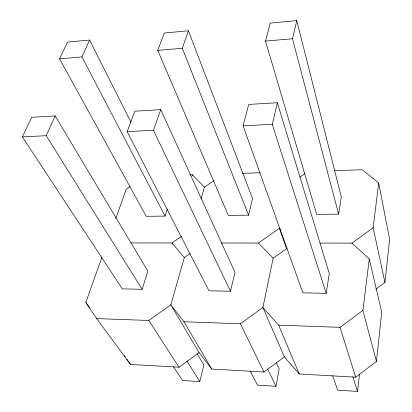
<?xml version="1.0" encoding="UTF-8"?>
<svg xmlns="http://www.w3.org/2000/svg" width="412" height="412" viewBox="0 0 412 412"><rect width="100%" height="100%" fill="white"/><g stroke="black" fill="none" stroke-linecap="round" stroke-linejoin="round"><path stroke-width="0.62" d="M287.133 248.23L273.141 258.195L262.897 307.517L284.419 356.874L299.246 373.993L355.695 377.181L376.429 361.432L381.733 312.327L369.286 258.901L351.941 243.111L319.964 243.08M375.785 289.245L384.957 282.452L389.628 239.243L378.69 183.005L362.277 169.765L334.25 170.594M332.525 375.641L337.727 390.169L357.492 391.4L359.563 374.163M376.429 361.432L362.91 310.38L369.286 258.901M384.957 282.452L373.143 227.774L378.69 183.005M326.206 293.339L329.296 273.619L277.389 102.727L248.735 104.427L243.08 125.804L302.877 292.824L326.206 293.339L272.291 124.336L277.389 102.727M338.618 214.132L341.311 196.941L296.769 20.6L270.236 23.093L265.483 41.082L316.72 214.379L338.618 214.132L292.484 38.749L296.769 20.6M250.238 370.996L257.526 385.168L275.978 386.317L279.156 369.106L276.236 362.709M230.483 291.238L234.979 272.332L160.721 109.654L134.848 111.194L127.154 131.629L208.982 290.764L230.483 291.238L153.47 130.305L160.721 109.654M248.59 215.146L252.535 198.579L188.413 30.771L164.259 33.037L157.734 50.377L228.31 215.373L248.59 215.146L182.274 48.261L188.413 30.771M173.437 366.659L182.531 380.492L199.805 381.569L203.873 364.975L197.286 353.939M190.087 253.54L184.334 257.546L170.836 304.875L148.747 320.464L96.65 318.584L85.814 302.439L101.846 257.541M201.092 198.795L204.409 187.172L213.91 180.693M142.161 289.301L147.851 271.142L55.177 115.927L31.698 117.322L22.372 136.892L122.287 288.863L142.161 289.301L46.206 135.692L55.177 115.927M130.867 122.081L89.61 40.046L67.532 42.117L59.555 58.849L146.255 216.3L165.099 216.089L167.323 208.982M115.818 218.417L126.309 189.036L130.053 186.538M165.099 216.089L81.952 56.918L89.61 40.046M284.419 356.874L263.989 372L211.706 369.049L199.125 352.651L170.836 304.875L183.953 321.731L240.423 323.77L262.897 307.517L278.646 325.145L340.07 327.36L362.91 310.38M351.941 243.111L373.143 227.774M96.65 318.584L130.45 364.455L179.004 367.2L199.125 352.651M221.275 243.003L258.463 243.034L279.351 228.289L280.263 229.185M299.787 177.175L305.004 173.545M181.471 236.411L171.984 242.962L130.965 242.925M59.555 58.849L81.952 56.918M157.734 50.377L182.274 48.261M265.483 41.082L292.484 38.749M22.372 136.892L46.206 135.692M127.154 131.629L153.47 130.305M243.08 125.804L272.291 124.336M189.855 174.863L192.419 174.786L204.409 187.172M242.411 173.308L260.245 172.782M258.463 243.034L273.141 258.195M184.334 257.546L171.984 242.962L172.582 244.084M85.814 302.439L89.595 307.579M124.439 355.541L125.145 356.591M126.917 359.213L130.45 364.455M148.747 320.464L179.004 367.2M186.94 360.979L199.805 381.569M183.953 321.731L211.706 369.049M240.423 323.77L263.989 372M267.687 368.987L275.978 386.317M192.419 174.786L192.945 175.945M278.646 325.145L299.246 373.993M279.351 228.289L286.737 248.884M352.827 376.779L357.492 391.4M340.07 327.36L355.695 377.181"/></g></svg>
